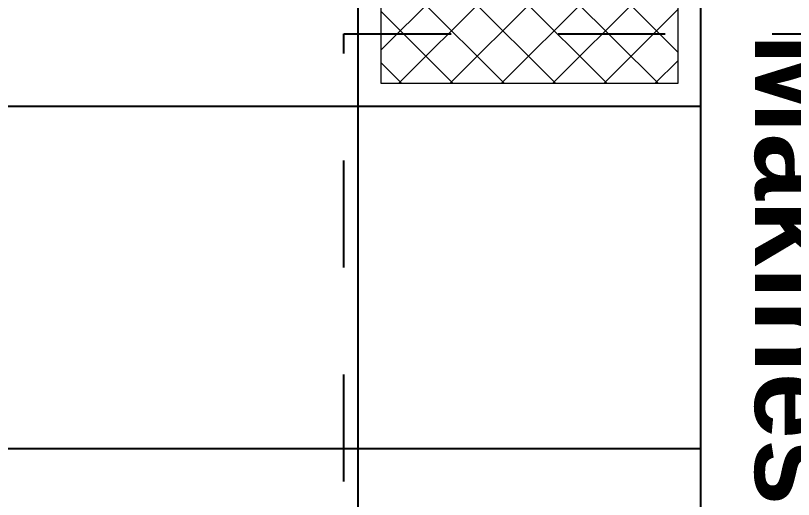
# Model space of a CAD drawing. Header units: centimetres. Extents: x 405564 to 502064, y 46284 to 60634.
# Drawn here: x 454719.7 to 454856, y 53233.6 to 53318.4 of the extents above; entities that cross this region are included whole.
import ezdxf
from ezdxf import colors
from ezdxf.entities.mleader import LeaderData, LeaderLine
from ezdxf.math import Vec2, Vec3
from ezdxf.xclip import XClip

# ---------------------------------------------------------------- set-up
doc = ezdxf.new("R2010")
doc.units = ezdxf.units.CM
doc.header["$XCLIPFRAME"] = 0
for name, pattern in [('3+1_3b$0$DASHED', [0.25, 0.125, -0.125]), ('ACAD_ISO07W100', [3, 0, -3]), ('DOT', [0.25, 0, -0.25])]:
    doc.linetypes.add(name, pattern=pattern)
for name, color, linetype in [('---___EB_draft03_cihazlar', 8, 'Continuous'), ('0-KRCN-ASMATAVAN-130426', 8, 'Continuous'), ('AS_DOS_TERAS_UST', 8, 'ACAD_ISO07W100'), ('AS_DUV', 8, 'Continuous'), ('AS_PYZ_BINA', 8, 'Continuous')]:
    doc.layers.add(name, color=color, linetype=linetype)
for name, color, linetype, lineweight in [('0-KRCN-AYDINLATMA-130426', 8, 'Continuous', 9), ('0-KRCN-MİMARİ-220526', 8, 'Continuous', 9), ('OL_Ic', 8, 'Continuous', 9)]:
    doc.layers.add(name, color=color, linetype=linetype, lineweight=lineweight)
doc.styles.add('Kalin02', font='arialbd.ttf')
doc.styles.add('Normal_ITL', font='swissi.ttf')
doc.styles.add('TAHOMA', font='tahoma.ttf')

# ---------------------------------------------------------------- blocks, each defined once
blk = doc.blocks.new('50W 60x60 cm  SIVA ALTI LED ARMATÜR')
at = {"layer": '0-KRCN-AYDINLATMA-130426'}
h = blk.add_hatch(dxfattribs=at)
h.set_pattern_fill('ANSI37', color=256, scale=0.2)
h.paths.add_polyline_path([(-2.6, 2.594), (2.6, 2.594), (2.6, -2.606), (-2.6, -2.606)])
for points in [[(-3, 2.994), (3, 2.994), (3, -3.007), (-3, -3.007)], [(-2.6, 2.594), (2.6, 2.594), (2.6, -2.606), (-2.6, -2.606)]]:
    blk.add_lwpolyline(points, close=True, dxfattribs=at)
at = {"layer": '0-KRCN-AYDINLATMA-130426', "insert": (-2.35, 2.344), "char_height": 1.5, "attachment_point": 1, "style": 'TAHOMA'}
blk.add_mtext_dynamic_manual_height_columns('{\\fTahoma|b0|i0|c162|p34;50W}', width=1.5, gutter_width=1.25, heights=[0], dxfattribs=at)
blk = doc.blocks.new('G$C27E741DA')
at = {"layer": '0-KRCN-AYDINLATMA-130426', "xscale": 10, "yscale": 10, "zscale": 10}
blk.add_blockref('50W 60x60 cm  SIVA ALTI LED ARMATÜR', (16745.68, 6198.55), dxfattribs=at)
blk = doc.blocks.new('SMD Dizgi Makinesi')
at = {"layer": '---___EB_draft03_cihazlar', "color": 1, "linetype": '3+1_3b$0$DASHED', "ltscale": 150}
blk.add_lwpolyline([(275341.08, -39731.16), (275757.08, -39731.16), (275757.08, -39868.16), (275341.08, -39868.16), (275341.08, -39731.16)], dxfattribs=at)
at = {"layer": '---___EB_draft03_cihazlar', "insert": (275341.08, -39731.16), "char_height": 15, "attachment_point": 1, "style": 'Kalin02'}
blk.add_mtext_dynamic_manual_height_columns('SMD \\PDizgi \\PMakinesi', width=590.7316, gutter_width=750, heights=[137.08], dxfattribs=at)
blk = doc.blocks.new('A$Ca63a641c')
at = {"layer": 'AS_PYZ_BINA'}
ml = blk.add_multileader_mtext('Standard', dxfattribs=at)
ml.set_content('EST boyalı panel çit ve panel çit kapı (AS 51.101)', color=256, style='Normal_ITL')
ml.set_leader_properties()
ml.build(insert=Vec2(0, 0))
ml.multileader.update_dxf_attribs({"dogleg_length": 0.379, "arrow_head_size": 17.04, "scale": 75})
ctx = ml.context
ctx.base_point, ctx.scale, ctx.char_height, ctx.arrow_head_size, ctx.landing_gap_size, ctx.plane_origin = Vec3(140.51, 464.3), 75, 20, 17.04, 14.2, Vec3(92.51, 620.11)
notes = []
notes.append((ctx, [(0, (1, 1, 0), (112.11, 464.3), (1, 0), 28.4, [(0, [(68.5, 410)], 0, [])])]))
ctx.mtext.insert, ctx.mtext.width, ctx.mtext.flow_direction = Vec3(154.71, 477.51), 604.5634, 5
for ctx, leaders in notes:
    for number, flags, end, landing, length, lines in leaders:
        leader = LeaderData()
        leader.index, (leader.has_last_leader_line, leader.has_dogleg_vector, leader.attachment_direction) = number, flags
        leader.last_leader_point, leader.dogleg_vector, leader.dogleg_length = Vec3(end), Vec3(landing), length
        for number, points, colour, breaks in lines:
            line = LeaderLine()
            line.index, line.vertices, line.color, line.breaks = number, Vec3.list(points), colors.encode_raw_color(colour), breaks
            leader.lines.append(line)
        ctx.leaders.append(leader)
blk = doc.blocks.new('A$C85dec720')
at = {"layer": 'OL_Ic'}
blk.add_blockref('A$Ca63a641c', (5315.08, 5344.25, 28.4), dxfattribs=at)
blk = doc.blocks.new('A$C6A10300A')
at = {"layer": 'AS_DOS_TERAS_UST', "linetype": 'DOT', "ltscale": 80}
blk.add_line((16785.68, -7201.45), (16785.68, -8451.45), dxfattribs=at)
at = {"layer": '---___EB_draft03_cihazlar', "rotation": 270}
blk.add_blockref('SMD Dizgi Makinesi', (56581.34, 268022.33), dxfattribs=at)
at = {"layer": 'AS_DUV'}
ref = blk.add_blockref('A$C85dec720', (28900.96, -17748.98), dxfattribs=dict(at, rotation=105.0255580063709))
XClip(ref).set_block_clipping_path([(6220.3367769278, 6783.7313721173), (4126.4071464743, -1017.0000000052), (7354.8298234051, -1883.5969356479), (9448.7594538586, 5917.1344364745)])

msp = doc.modelspace()

# ---------------------------------------------------------------- linework, layer by layer
at = {"layer": '0-KRCN-ASMATAVAN-130426'}
for p, q in [((454779.75, 52222.56), (454779.75, 53422.56)), ((454839.75, 52222.56), (454839.75, 53422.56)), ((454059.75, 53302.56), (454839.75, 53302.56)), ((454059.75, 53242.56), (454839.75, 53242.56))]:
    msp.add_line(p, q, dxfattribs=at)

# ---------------------------------------------------------------- block references
at = {"layer": '0-KRCN-AYDINLATMA-130426'}
msp.add_blockref('G$C27E741DA', (438064.07, 47134.02), dxfattribs=at)

# ---------------------------------------------------------------- next in the draw order: block references
at = {"layer": '0-KRCN-MİMARİ-220526'}
msp.add_blockref('A$C6A10300A', (438064.07, 60634.02), dxfattribs=at)

doc.saveas('drawing.dxf')
